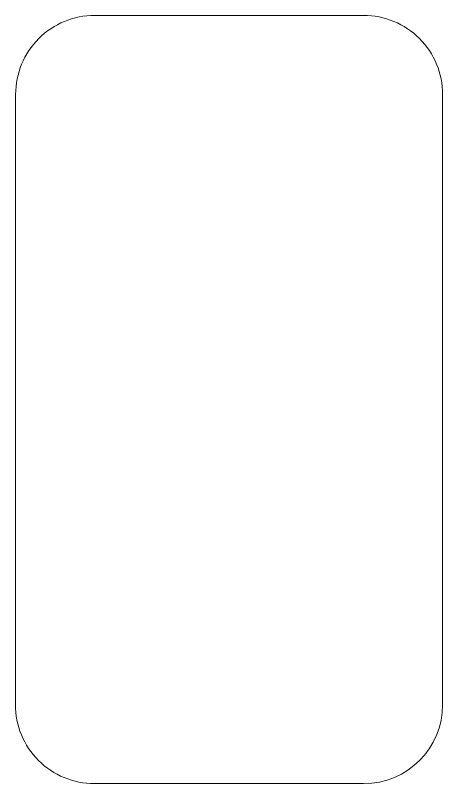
# Model space of a CAD drawing. Header units: millimetres. Extents: x -19 to 19, y -61 to 61.
# Drawn here: x -5.1 to 0.3, y 36.66 to 46.36 of the extents above; entities that cross this region are included whole.
import ezdxf
from ezdxf.lldxf.tags import DXFTag

# ---------------------------------------------------------------- set-up
doc = ezdxf.new("R2010")
doc.units = ezdxf.units.MM
doc.header["$MEASUREMENT"] = 0
doc.layers.add('Layer 1', color=7, linetype='Continuous')
tags = doc.linetypes.add('New Line29', pattern=[0.2, 0.1, -0.1]).pattern_tags.tags
tags[6:7] = [DXFTag(74, 4), DXFTag(75, 0), DXFTag(340, '0'), DXFTag(46, 1.0), DXFTag(50, 0.0), DXFTag(44, 0.0), DXFTag(45, 0.0)]
tags[4:5] = [DXFTag(74, 4), DXFTag(75, 0), DXFTag(340, '0'), DXFTag(46, 1.0), DXFTag(50, 0.0), DXFTag(44, 0.0), DXFTag(45, 0.0)]
tags = doc.linetypes.add('New Line30', pattern=[0.2, 0.1, -0.1]).pattern_tags.tags
tags[6:7] = [DXFTag(74, 4), DXFTag(75, 0), DXFTag(340, '0'), DXFTag(46, 1.0), DXFTag(50, 0.0), DXFTag(44, 0.0), DXFTag(45, 0.0)]
tags[4:5] = [DXFTag(74, 4), DXFTag(75, 0), DXFTag(340, '0'), DXFTag(46, 1.0), DXFTag(50, 0.0), DXFTag(44, 0.0), DXFTag(45, 0.0)]
tags = doc.linetypes.add('New Line31', pattern=[0.2, 0.1, -0.1]).pattern_tags.tags
tags[6:7] = [DXFTag(74, 4), DXFTag(75, 0), DXFTag(340, '0'), DXFTag(46, 1.0), DXFTag(50, 0.0), DXFTag(44, 0.0), DXFTag(45, 0.0)]
tags[4:5] = [DXFTag(74, 4), DXFTag(75, 0), DXFTag(340, '0'), DXFTag(46, 1.0), DXFTag(50, 0.0), DXFTag(44, 0.0), DXFTag(45, 0.0)]
tags = doc.linetypes.add('New Line32', pattern=[0.2, 0.1, -0.1]).pattern_tags.tags
tags[6:7] = [DXFTag(74, 4), DXFTag(75, 0), DXFTag(340, '0'), DXFTag(46, 1.0), DXFTag(50, 0.0), DXFTag(44, 0.0), DXFTag(45, 0.0)]
tags[4:5] = [DXFTag(74, 4), DXFTag(75, 0), DXFTag(340, '0'), DXFTag(46, 1.0), DXFTag(50, 0.0), DXFTag(44, 0.0), DXFTag(45, 0.0)]
tags = doc.linetypes.add('New Line33', pattern=[0.2, 0.1, -0.1]).pattern_tags.tags
tags[6:7] = [DXFTag(74, 4), DXFTag(75, 0), DXFTag(340, '0'), DXFTag(46, 1.0), DXFTag(50, 0.0), DXFTag(44, 0.0), DXFTag(45, 0.0)]
tags[4:5] = [DXFTag(74, 4), DXFTag(75, 0), DXFTag(340, '0'), DXFTag(46, 1.0), DXFTag(50, 0.0), DXFTag(44, 0.0), DXFTag(45, 0.0)]
tags = doc.linetypes.add('New Line34', pattern=[0.2, 0.1, -0.1]).pattern_tags.tags
tags[6:7] = [DXFTag(74, 4), DXFTag(75, 0), DXFTag(340, '0'), DXFTag(46, 1.0), DXFTag(50, 0.0), DXFTag(44, 0.0), DXFTag(45, 0.0)]
tags[4:5] = [DXFTag(74, 4), DXFTag(75, 0), DXFTag(340, '0'), DXFTag(46, 1.0), DXFTag(50, 0.0), DXFTag(44, 0.0), DXFTag(45, 0.0)]
tags = doc.linetypes.add('New Line35', pattern=[0.2, 0.1, -0.1]).pattern_tags.tags
tags[6:7] = [DXFTag(74, 4), DXFTag(75, 0), DXFTag(340, '0'), DXFTag(46, 1.0), DXFTag(50, 0.0), DXFTag(44, 0.0), DXFTag(45, 0.0)]
tags[4:5] = [DXFTag(74, 4), DXFTag(75, 0), DXFTag(340, '0'), DXFTag(46, 1.0), DXFTag(50, 0.0), DXFTag(44, 0.0), DXFTag(45, 0.0)]
tags = doc.linetypes.add('New Line36', pattern=[0.2, 0.1, -0.1]).pattern_tags.tags
tags[6:7] = [DXFTag(74, 4), DXFTag(75, 0), DXFTag(340, '0'), DXFTag(46, 1.0), DXFTag(50, 0.0), DXFTag(44, 0.0), DXFTag(45, 0.0)]
tags[4:5] = [DXFTag(74, 4), DXFTag(75, 0), DXFTag(340, '0'), DXFTag(46, 1.0), DXFTag(50, 0.0), DXFTag(44, 0.0), DXFTag(45, 0.0)]

msp = doc.modelspace()

# ---------------------------------------------------------------- linework, layer by layer
at = {"layer": 'Layer 1', "linetype": 'New Line34', "lineweight": 5}
msp.add_open_spline([(-4.0995, 46.3619), (-4.3641, 46.3619), (-4.6181, 46.256), (-4.8052, 46.0691), (-4.8052, 46.0691), (-4.9922, 45.882), (-5.098, 45.628), (-5.098, 45.3634)], degree=3, knots=[0, 0, 0, 0, 0.333333, 0.333333, 0.333333, 0.333333, 1, 1, 1, 1], dxfattribs=at)
at = {"layer": 'Layer 1', "linetype": 'New Line35', "lineweight": 5}
msp.add_open_spline([(-0.6984, 46.3619), (-0.6984, 46.3619), (-4.0995, 46.3619), (-4.0995, 46.3619)], degree=3, dxfattribs=at)
at = {"layer": 'Layer 1', "linetype": 'New Line36', "lineweight": 5}
msp.add_open_spline([(0.3001, 45.3634), (0.3001, 45.628), (0.1943, 45.882), (0.0073, 46.0691), (0.0073, 46.0691), (-0.1798, 46.256), (-0.4338, 46.3619), (-0.6984, 46.3619)], degree=3, knots=[0, 0, 0, 0, 0.333333, 0.333333, 0.333333, 0.333333, 1, 1, 1, 1], dxfattribs=at)
at = {"layer": 'Layer 1', "linetype": 'New Line33', "lineweight": 5}
msp.add_open_spline([(-5.1015, 45.3634), (-5.1015, 45.3634), (-5.1015, 37.6614), (-5.1015, 37.6614)], degree=3, dxfattribs=at)
at = {"layer": 'Layer 1', "linetype": 'New Line29', "lineweight": 5}
msp.add_open_spline([(0.3001, 37.6614), (0.3001, 37.6614), (0.3001, 45.3634), (0.3001, 45.3634)], degree=3, dxfattribs=at)
at = {"layer": 'Layer 1', "linetype": 'New Line32', "lineweight": 5}
msp.add_open_spline([(-5.1015, 37.6614), (-5.1015, 37.3968), (-4.9956, 37.1428), (-4.8087, 36.9558), (-4.8087, 36.9558), (-4.6217, 36.7689), (-4.3677, 36.663), (-4.103, 36.663)], degree=3, knots=[0, 0, 0, 0, 0.333333, 0.333333, 0.333333, 0.333333, 1, 1, 1, 1], dxfattribs=at)
at = {"layer": 'Layer 1', "linetype": 'New Line30', "lineweight": 5}
msp.add_open_spline([(-0.6984, 36.663), (-0.1444, 36.663), (0.3001, 37.111), (0.3001, 37.6614)], degree=3, dxfattribs=at)
at = {"layer": 'Layer 1', "linetype": 'New Line31', "lineweight": 5}
msp.add_open_spline([(-4.0995, 36.663), (-4.0995, 36.663), (-0.6984, 36.663), (-0.6984, 36.663)], degree=3, dxfattribs=at)

doc.saveas('drawing.dxf')
